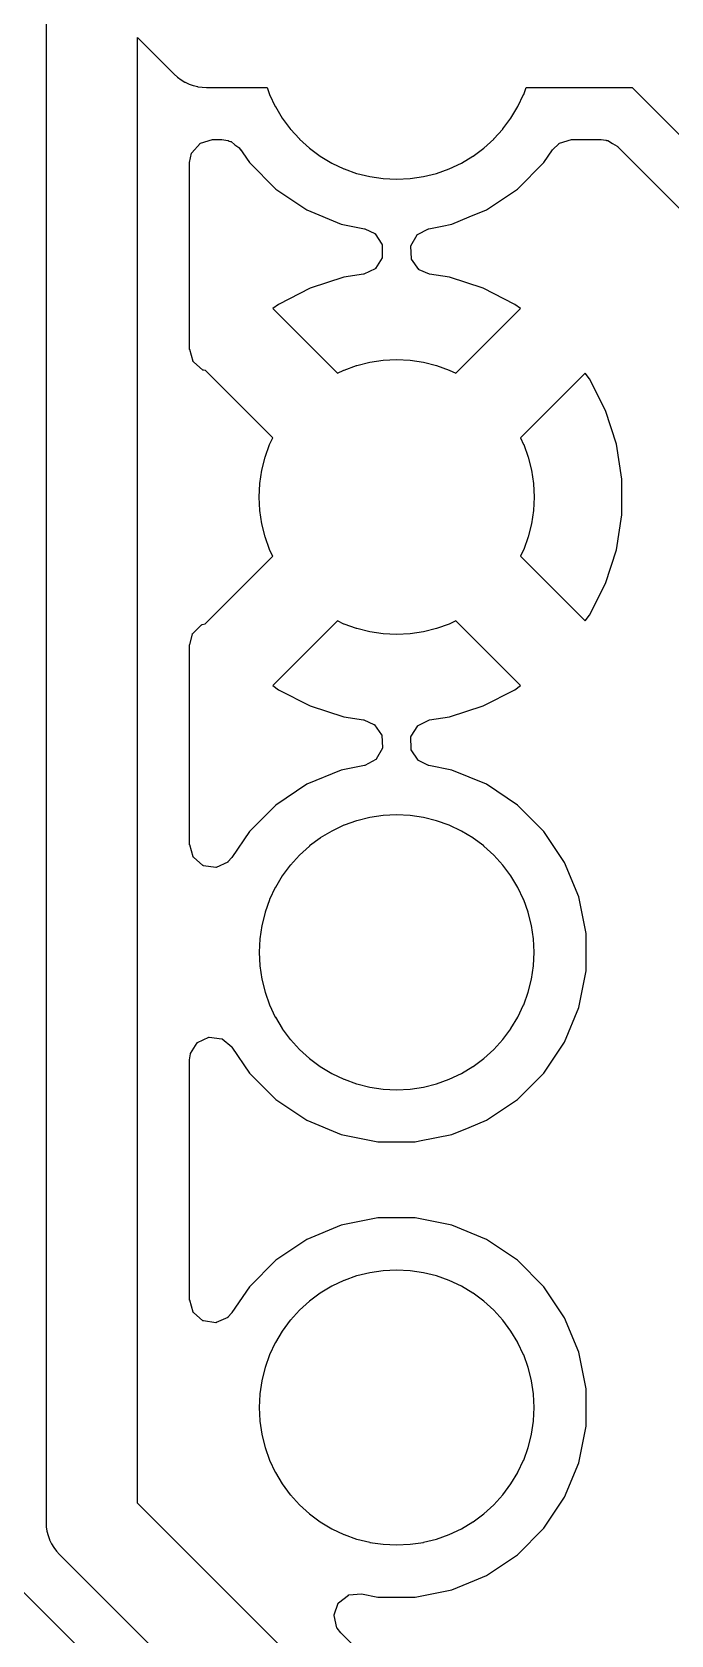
# Model space of a CAD drawing. Header units: metres. Extents: x 92.3 to 181.5, y -134.8 to -50.6.
# Drawn here: x 122.92 to 126.48, y -87.53 to -78.59 of the extents above; entities that cross this region are included whole.
import ezdxf

# ---------------------------------------------------------------- set-up
doc = ezdxf.new("R2010")
doc.units = ezdxf.units.M

msp = doc.modelspace()

# ---------------------------------------------------------------- linework, layer by layer
for points in [[(122.7045, -72.2214), (122.7045, -86.9718), (122.7217, -87.0361), (122.7417, -87.1106), (122.8135, -87.2349), (125.3405, -89.7619)], [(122.9949, -72.2932), (122.9949, -86.9), (122.9949, -86.9001), (122.9949, -86.9002), (122.9961, -86.9248), (122.9961, -86.9249), (122.9961, -86.925), (122.9961, -86.9251), (122.9961, -86.9253), (122.9997, -86.9495), (122.9998, -86.9497), (122.9998, -86.9498), (122.9998, -86.9499), (122.9998, -86.95), (123.0058, -86.9738), (123.0058, -86.9738)], [(126.2983, -89.5875), (123.5051, -86.7943), (123.5051, -78.6159), (123.7096, -78.8204), (123.7097, -78.8205), (123.7098, -78.8206), (123.728, -78.8371), (123.7281, -78.8371), (123.7282, -78.8372), (123.7282, -78.8373), (123.7283, -78.8374), (123.7481, -78.852), (123.7482, -78.8521), (123.7483, -78.8521), (123.7484, -78.8522), (123.7485, -78.8523), (123.7695, -78.8649), (123.7696, -78.8649), (123.7697, -78.865), (123.7698, -78.8651), (123.77, -78.8651), (123.7921, -78.8756), (123.7923, -78.8757), (123.7924, -78.8757), (123.7925, -78.8758), (123.7926, -78.8758), (123.8157, -78.8841), (123.8158, -78.8841), (123.8159, -78.8841), (123.8161, -78.8842), (123.8162, -78.8842), (123.84, -78.8902), (123.8401, -78.8902), (123.8402, -78.8902), (123.8403, -78.8902), (123.8405, -78.8903), (123.8647, -78.8939), (123.8649, -78.8939), (123.865, -78.8939), (123.8651, -78.8939), (123.8652, -78.8939), (123.8898, -78.8951), (123.8899, -78.8951), (123.89, -78.8951), (124.2276, -78.8951), (124.2413, -78.9333), (124.2413, -78.9334), (124.2414, -78.9335), (124.2414, -78.9336), (124.2415, -78.9337), (124.2735, -79.0013), (124.2735, -79.0015), (124.2736, -79.0016), (124.2736, -79.0017), (124.2737, -79.0018), (124.3121, -79.0659), (124.3122, -79.066), (124.3123, -79.0661), (124.3123, -79.0662), (124.3124, -79.0663), (124.357, -79.1264), (124.357, -79.1265), (124.3571, -79.1266), (124.3572, -79.1267), (124.3573, -79.1268), (124.4075, -79.1822), (124.4076, -79.1823), (124.4076, -79.1824), (124.4077, -79.1824), (124.4078, -79.1825), (124.4632, -79.2327), (124.4633, -79.2328), (124.4634, -79.2329), (124.4635, -79.233), (124.4636, -79.233), (124.5237, -79.2776), (124.5238, -79.2777), (124.5239, -79.2777), (124.524, -79.2778), (124.5241, -79.2779), (124.5882, -79.3163), (124.5883, -79.3164), (124.5884, -79.3164), (124.5885, -79.3165), (124.5887, -79.3165), (124.6563, -79.3485), (124.6564, -79.3486), (124.6565, -79.3486), (124.6566, -79.3487), (124.6567, -79.3487), (124.7271, -79.3739), (124.7271, -79.3739), (124.7271, -79.3739), (124.7272, -79.3739), (124.7274, -79.374), (124.7275, -79.374), (124.7276, -79.374), (124.8001, -79.3922), (124.8002, -79.3922), (124.8004, -79.3923), (124.8005, -79.3923), (124.8006, -79.3923), (124.8746, -79.4033), (124.8747, -79.4033), (124.8748, -79.4033), (124.8749, -79.4033), (124.8751, -79.4033), (124.9498, -79.407), (124.9499, -79.407), (124.95, -79.407), (124.9501, -79.407), (124.9502, -79.407), (125.0249, -79.4033), (125.0251, -79.4033), (125.0252, -79.4033), (125.0253, -79.4033), (125.0254, -79.4033), (125.0994, -79.3923), (125.0995, -79.3923), (125.0996, -79.3923), (125.0998, -79.3922), (125.0999, -79.3922), (125.1724, -79.374), (125.1725, -79.374), (125.1726, -79.374), (125.1728, -79.3739), (125.1729, -79.3739), (125.2433, -79.3487), (125.2434, -79.3487), (125.2435, -79.3486), (125.2436, -79.3486), (125.2437, -79.3485), (125.3113, -79.3165), (125.3115, -79.3165), (125.3116, -79.3164), (125.3117, -79.3164), (125.3118, -79.3163), (125.3759, -79.2779), (125.376, -79.2778), (125.3761, -79.2777), (125.3762, -79.2777), (125.3763, -79.2776), (125.4364, -79.233), (125.4365, -79.233), (125.4366, -79.2329), (125.4367, -79.2328), (125.4368, -79.2327), (125.4922, -79.1825), (125.4923, -79.1824), (125.4924, -79.1824), (125.4924, -79.1823), (125.4925, -79.1822), (125.5427, -79.1268), (125.5428, -79.1267), (125.5429, -79.1266), (125.543, -79.1265), (125.543, -79.1264), (125.5876, -79.0663), (125.5877, -79.0662), (125.5877, -79.0661), (125.5878, -79.066), (125.5879, -79.0659), (125.6263, -79.0018), (125.6264, -79.0017), (125.6264, -79.0016), (125.6265, -79.0015), (125.6265, -79.0013), (125.6585, -78.9337), (125.6586, -78.9336), (125.6586, -78.9335), (125.6587, -78.9334), (125.6587, -78.9333), (125.6724, -78.8951), (126.2643, -78.8951), (129.4949, -82.1257)], [(126.3825, -89.261), (124.6386, -87.5172), (124.6385, -87.5171), (124.6384, -87.517), (124.6384, -87.5169), (124.6383, -87.5168), (124.6382, -87.5167), (124.6181, -87.4903), (124.618, -87.4902), (124.618, -87.4901), (124.6179, -87.49), (124.6178, -87.4899), (124.6178, -87.4898), (124.6177, -87.4897), (124.6176, -87.4896), (124.6176, -87.4895), (124.6175, -87.4894), (124.6175, -87.4893), (124.6174, -87.4892), (124.6174, -87.4891), (124.6174, -87.4889), (124.6173, -87.4888), (124.6173, -87.4887), (124.6172, -87.4886), (124.6172, -87.4885), (124.6012, -87.4205), (124.6011, -87.4203), (124.6011, -87.4202), (124.6011, -87.4201), (124.6011, -87.42), (124.601, -87.4199), (124.601, -87.4197), (124.601, -87.4196), (124.601, -87.4195), (124.601, -87.4194), (124.601, -87.4192), (124.601, -87.4191), (124.601, -87.419), (124.601, -87.4189), (124.6011, -87.4187), (124.6011, -87.4186), (124.6011, -87.4185), (124.6011, -87.4184), (124.6011, -87.4182), (124.6012, -87.4181), (124.6012, -87.418), (124.6012, -87.4179), (124.6013, -87.4178), (124.6013, -87.4177), (124.6245, -87.3518), (124.6246, -87.3516), (124.6246, -87.3515), (124.6247, -87.3514), (124.6247, -87.3513), (124.6248, -87.3512), (124.6248, -87.3511), (124.6249, -87.351), (124.625, -87.3509), (124.625, -87.3508), (124.6251, -87.3507), (124.6252, -87.3506), (124.6252, -87.3505), (124.6253, -87.3504), (124.6254, -87.3503), (124.6255, -87.3502), (124.6256, -87.3501), (124.6256, -87.35), (124.6257, -87.3499), (124.6258, -87.3498), (124.6259, -87.3497), (124.626, -87.3496), (124.6261, -87.3496), (124.6262, -87.3495), (124.6814, -87.3066), (124.6815, -87.3065), (124.6816, -87.3065), (124.6817, -87.3064), (124.6818, -87.3063), (124.6819, -87.3063), (124.682, -87.3062), (124.6821, -87.3061), (124.6822, -87.3061), (124.6823, -87.306), (124.6824, -87.306), (124.6826, -87.3059), (124.6827, -87.3059), (124.6828, -87.3058), (124.6829, -87.3058), (124.683, -87.3058), (124.6831, -87.3057), (124.6833, -87.3057), (124.6834, -87.3057), (124.6835, -87.3057), (124.6836, -87.3056), (124.6837, -87.3056), (124.6839, -87.3056), (124.684, -87.3056), (124.7536, -87.2994), (124.7537, -87.2993), (124.7538, -87.2993), (124.7539, -87.2993), (124.7541, -87.2993), (124.7542, -87.2993), (124.7543, -87.2993), (124.7544, -87.2994), (124.7545, -87.2994), (124.7547, -87.2994), (124.7548, -87.2994), (124.7549, -87.2994), (124.755, -87.2994), (124.8458, -87.3175), (125.0542, -87.3175), (125.2585, -87.2769), (125.3851, -87.2244), (125.4509, -87.1971), (125.6241, -87.0814), (125.7714, -86.9341), (125.8871, -86.7609), (125.9669, -86.5685), (126.0075, -86.3642), (126.0075, -86.1558), (125.9669, -85.9515), (125.8871, -85.7591), (125.7714, -85.5859), (125.6241, -85.4386), (125.4509, -85.3229), (125.2585, -85.2431), (125.0542, -85.2025), (124.8458, -85.2025), (124.6415, -85.2431), (124.4491, -85.3229), (124.2759, -85.4386), (124.1286, -85.5859), (124.0318, -85.7308), (124.0317, -85.7309), (124.0316, -85.731), (124.0315, -85.7311), (124.0314, -85.7312), (124.0314, -85.7313), (124.0095, -85.7561), (124.0094, -85.7562), (124.0093, -85.7563), (124.0092, -85.7564), (124.0091, -85.7565), (124.009, -85.7566), (124.0089, -85.7567), (124.0088, -85.7567), (124.0087, -85.7568), (124.0086, -85.7569), (124.0085, -85.757), (124.0084, -85.757), (124.0083, -85.7571), (124.0082, -85.7572), (124.0081, -85.7572), (124.008, -85.7573), (124.0079, -85.7573), (124.0078, -85.7574), (123.9442, -85.7864), (123.9441, -85.7865), (123.944, -85.7865), (123.9439, -85.7866), (123.9438, -85.7866), (123.9436, -85.7866), (123.9435, -85.7867), (123.9434, -85.7867), (123.9433, -85.7867), (123.9432, -85.7868), (123.943, -85.7868), (123.9429, -85.7868), (123.9428, -85.7868), (123.9427, -85.7868), (123.9426, -85.7868), (123.9424, -85.7869), (123.9423, -85.7869), (123.9422, -85.7869), (123.9421, -85.7869), (123.9419, -85.7869), (123.9418, -85.7869), (123.9417, -85.7868), (123.9416, -85.7868), (123.9414, -85.7868), (123.8723, -85.7769), (123.8722, -85.7768), (123.872, -85.7768), (123.8719, -85.7768), (123.8718, -85.7768), (123.8717, -85.7767), (123.8716, -85.7767), (123.8714, -85.7767), (123.8713, -85.7766), (123.8712, -85.7766), (123.8711, -85.7765), (123.871, -85.7765), (123.8709, -85.7764), (123.8707, -85.7764), (123.8706, -85.7763), (123.8705, -85.7763), (123.8704, -85.7762), (123.8703, -85.7761), (123.8702, -85.7761), (123.8701, -85.776), (123.87, -85.7759), (123.8699, -85.7759), (123.8698, -85.7758), (123.8697, -85.7757), (123.8169, -85.7299), (123.8168, -85.7299), (123.8167, -85.7298), (123.8166, -85.7297), (123.8166, -85.7296), (123.8165, -85.7295), (123.8164, -85.7294), (123.8163, -85.7293), (123.8162, -85.7292), (123.8162, -85.7291), (123.8161, -85.729), (123.816, -85.7289), (123.8159, -85.7288), (123.8159, -85.7287), (123.8158, -85.7286), (123.8158, -85.7285), (123.8157, -85.7284), (123.8156, -85.7283), (123.8156, -85.7282), (123.8156, -85.728), (123.8155, -85.7279), (123.8155, -85.7278), (123.8154, -85.7277), (123.8154, -85.7276), (123.7957, -85.6605), (123.7957, -85.6604), (123.7956, -85.6603), (123.7956, -85.6602), (123.7956, -85.6601), (123.7956, -85.66), (123.7956, -85.6598), (123.7955, -85.6597), (123.7955, -85.6596), (123.7955, -85.6595), (123.7955, -85.6594), (123.7955, -85.6592), (123.7955, -85.6591), (123.7955, -84.3209), (123.7955, -84.3207), (123.7955, -84.3206), (123.7955, -84.3205), (123.7955, -84.3203), (123.7955, -84.3202), (123.8, -84.2874), (123.8, -84.2873), (123.8, -84.2872), (123.8, -84.287), (123.8001, -84.2869), (123.8001, -84.2868), (123.8001, -84.2867), (123.8002, -84.2866), (123.8002, -84.2864), (123.8002, -84.2863), (123.8003, -84.2862), (123.8003, -84.2861), (123.8004, -84.286), (123.8004, -84.2859), (123.8005, -84.2858), (123.8005, -84.2857), (123.8006, -84.2855), (123.8007, -84.2854), (123.8374, -84.226), (123.8375, -84.2259), (123.8375, -84.2258), (123.8376, -84.2257), (123.8377, -84.2256), (123.8377, -84.2255), (123.8378, -84.2254), (123.8379, -84.2253), (123.838, -84.2252), (123.8381, -84.2251), (123.8382, -84.225), (123.8383, -84.2249), (123.8383, -84.2249), (123.8384, -84.2248), (123.8385, -84.2247), (123.8386, -84.2246), (123.8387, -84.2246), (123.8388, -84.2245), (123.8389, -84.2244), (123.839, -84.2243), (123.8392, -84.2243), (123.8393, -84.2242), (123.8394, -84.2242), (123.8395, -84.2241), (123.9025, -84.194), (123.9026, -84.1939), (123.9027, -84.1939), (123.9028, -84.1938), (123.903, -84.1938), (123.9031, -84.1937), (123.9032, -84.1937), (123.9033, -84.1937), (123.9034, -84.1936), (123.9036, -84.1936), (123.9037, -84.1936), (123.9038, -84.1935), (123.9039, -84.1935), (123.9041, -84.1935), (123.9042, -84.1935), (123.9043, -84.1935), (123.9044, -84.1935), (123.9045, -84.1935), (123.9047, -84.1935), (123.9048, -84.1935), (123.9049, -84.1935), (123.905, -84.1935), (123.9052, -84.1935), (123.9053, -84.1935), (123.9746, -84.2022), (123.9747, -84.2022), (123.9749, -84.2023), (123.975, -84.2023), (123.9751, -84.2023), (123.9752, -84.2023), (123.9753, -84.2024), (123.9755, -84.2024), (123.9756, -84.2024), (123.9757, -84.2025), (123.9758, -84.2025), (123.9759, -84.2026), (123.976, -84.2026), (123.9762, -84.2027), (123.9763, -84.2027), (123.9764, -84.2028), (123.9765, -84.2028), (123.9766, -84.2029), (123.9767, -84.203), (123.9768, -84.203), (123.9769, -84.2031), (123.977, -84.2032), (123.9771, -84.2033), (123.9772, -84.2033), (124.0308, -84.2481), (124.0309, -84.2482), (124.031, -84.2483), (124.0311, -84.2484), (124.0312, -84.2485), (124.0312, -84.2486), (124.0313, -84.2486), (124.0314, -84.2487), (124.0315, -84.2488), (124.0316, -84.2489), (124.0316, -84.249), (124.0317, -84.2491), (124.0318, -84.2492), (124.1286, -84.3941), (124.2759, -84.5414), (124.4491, -84.6571), (124.6415, -84.7369), (124.8458, -84.7775), (125.0542, -84.7775), (125.0778, -84.7728), (125.2585, -84.7369), (125.3547, -84.697), (125.4509, -84.6571), (125.6241, -84.5414), (125.7714, -84.3941), (125.8871, -84.2209), (125.9669, -84.0285), (126.0075, -83.8242), (126.0075, -83.6158), (125.9669, -83.4115), (125.8871, -83.2191), (125.7714, -83.0459), (125.6241, -82.8986), (125.4509, -82.7829), (125.2585, -82.7031), (125.1292, -82.6774), (125.1291, -82.6774), (125.129, -82.6774), (125.1288, -82.6773), (125.1287, -82.6773), (125.1286, -82.6773), (125.1285, -82.6772), (125.1284, -82.6772), (125.1282, -82.6771), (125.1281, -82.6771), (125.128, -82.677), (125.0723, -82.6503), (125.0722, -82.6502), (125.0721, -82.6502), (125.072, -82.6501), (125.0719, -82.65), (125.0718, -82.65), (125.0717, -82.6499), (125.0716, -82.6498), (125.0715, -82.6498), (125.0714, -82.6497), (125.0713, -82.6496), (125.0712, -82.6495), (125.0711, -82.6495), (125.0711, -82.6494), (125.071, -82.6493), (125.0709, -82.6492), (125.0708, -82.6491), (125.0707, -82.649), (125.0706, -82.6489), (125.0706, -82.6488), (125.0705, -82.6487), (125.0704, -82.6486), (125.0703, -82.6485), (125.0317, -82.5903), (125.0317, -82.5902), (125.0316, -82.5901), (125.0315, -82.59), (125.0315, -82.5899), (125.0314, -82.5898), (125.0314, -82.5896), (125.0313, -82.5895), (125.0313, -82.5894), (125.0312, -82.5893), (125.0312, -82.5892), (125.0311, -82.5891), (125.0311, -82.589), (125.0311, -82.5888), (125.031, -82.5887), (125.031, -82.5886), (125.031, -82.5885), (125.031, -82.5883), (125.031, -82.5882), (125.0309, -82.5881), (125.0309, -82.588), (125.0309, -82.5879), (125.0309, -82.5877), (125.0309, -82.5876), (125.0299, -82.5177), (125.0299, -82.5176), (125.0299, -82.5175), (125.0299, -82.5174), (125.0299, -82.5172), (125.0299, -82.5171), (125.03, -82.517), (125.03, -82.5169), (125.03, -82.5168), (125.03, -82.5166), (125.03, -82.5165), (125.0301, -82.5164), (125.0301, -82.5163), (125.0301, -82.5162), (125.0302, -82.516), (125.0302, -82.5159), (125.0303, -82.5158), (125.0303, -82.5157), (125.0304, -82.5156), (125.0304, -82.5155), (125.0305, -82.5154), (125.0305, -82.5152), (125.0306, -82.5151), (125.0307, -82.515), (125.0676, -82.4557), (125.0677, -82.4556), (125.0677, -82.4555), (125.0678, -82.4554), (125.0679, -82.4553), (125.068, -82.4552), (125.068, -82.4551), (125.0681, -82.455), (125.0682, -82.4549), (125.0683, -82.4548), (125.0684, -82.4548), (125.0685, -82.4547), (125.0686, -82.4546), (125.0687, -82.4545), (125.0688, -82.4544), (125.0688, -82.4544), (125.0689, -82.4543), (125.0691, -82.4542), (125.0692, -82.4541), (125.0693, -82.4541), (125.0694, -82.454), (125.0695, -82.454), (125.0696, -82.4539), (125.0697, -82.4538), (125.1328, -82.4239), (125.1329, -82.4239), (125.1331, -82.4238), (125.1332, -82.4238), (125.1333, -82.4237), (125.1334, -82.4237), (125.1335, -82.4237), (125.1336, -82.4236), (125.1337, -82.4236), (125.1338, -82.4236), (125.134, -82.4235), (125.1341, -82.4235), (125.1342, -82.4235), (125.2444, -82.406), (125.4325, -82.3449), (125.6088, -82.2551), (125.641, -82.2317), (125.2805, -81.8711), (125.2437, -81.8885), (125.2436, -81.8886), (125.2435, -81.8886), (125.2434, -81.8887), (125.2433, -81.8887), (125.1729, -81.9139), (125.1728, -81.9139), (125.1726, -81.914), (125.1725, -81.914), (125.1724, -81.914), (125.0999, -81.9322), (125.0998, -81.9322), (125.0996, -81.9323), (125.0995, -81.9323), (125.0994, -81.9323), (125.0254, -81.9433), (125.0253, -81.9433), (125.0252, -81.9433), (125.0251, -81.9433), (125.0249, -81.9433), (124.9502, -81.947), (124.9501, -81.947), (124.95, -81.947), (124.9499, -81.947), (124.9498, -81.947), (124.8751, -81.9433), (124.8749, -81.9433), (124.8748, -81.9433), (124.8747, -81.9433), (124.8746, -81.9433), (124.8006, -81.9323), (124.8005, -81.9323), (124.8004, -81.9323), (124.8002, -81.9322), (124.8001, -81.9322), (124.7276, -81.914), (124.7275, -81.914), (124.7274, -81.914), (124.7272, -81.9139), (124.7271, -81.9139), (124.6567, -81.8887), (124.6566, -81.8887), (124.6565, -81.8886), (124.6564, -81.8886), (124.6563, -81.8885), (124.6195, -81.8711), (124.259, -82.2317), (124.2912, -82.2551), (124.4675, -82.3449), (124.6556, -82.406), (124.7658, -82.4235), (124.7659, -82.4235), (124.7661, -82.4235), (124.7662, -82.4236), (124.7663, -82.4236), (124.7664, -82.4236), (124.7665, -82.4237), (124.7667, -82.4237), (124.7668, -82.4237), (124.7669, -82.4238), (124.767, -82.4238), (124.8237, -82.4484), (124.8238, -82.4484), (124.8239, -82.4485), (124.824, -82.4486), (124.8241, -82.4486), (124.8242, -82.4487), (124.8243, -82.4487), (124.8244, -82.4488), (124.8245, -82.4489), (124.8246, -82.4489), (124.8247, -82.449), (124.8248, -82.4491), (124.8249, -82.4492), (124.825, -82.4492), (124.8251, -82.4493), (124.8252, -82.4494), (124.8253, -82.4495), (124.8254, -82.4496), (124.8254, -82.4497), (124.8255, -82.4498), (124.8256, -82.4499), (124.8257, -82.45), (124.8258, -82.4501), (124.8666, -82.5067), (124.8667, -82.5068), (124.8668, -82.5069), (124.8668, -82.507), (124.8669, -82.5071), (124.867, -82.5073), (124.867, -82.5074), (124.8671, -82.5075), (124.8671, -82.5076), (124.8672, -82.5077), (124.8672, -82.5078), (124.8673, -82.5079), (124.8673, -82.508), (124.8673, -82.5082), (124.8674, -82.5083), (124.8674, -82.5084), (124.8674, -82.5085), (124.8675, -82.5086), (124.8675, -82.5088), (124.8675, -82.5089), (124.8675, -82.509), (124.8675, -82.5091), (124.8676, -82.5093), (124.8676, -82.5094), (124.8713, -82.5792), (124.8713, -82.5793), (124.8713, -82.5794), (124.8713, -82.5795), (124.8713, -82.5797), (124.8713, -82.5798), (124.8713, -82.5799), (124.8713, -82.58), (124.8713, -82.5801), (124.8712, -82.5803), (124.8712, -82.5804), (124.8712, -82.5805), (124.8712, -82.5806), (124.8711, -82.5808), (124.8711, -82.5809), (124.8711, -82.581), (124.871, -82.5811), (124.871, -82.5812), (124.8709, -82.5813), (124.8709, -82.5815), (124.8708, -82.5816), (124.8708, -82.5817), (124.8707, -82.5818), (124.8707, -82.5819), (124.8361, -82.6426), (124.836, -82.6427), (124.8359, -82.6428), (124.8359, -82.6429), (124.8358, -82.643), (124.8357, -82.6431), (124.8357, -82.6432), (124.8356, -82.6433), (124.8355, -82.6434), (124.8354, -82.6435), (124.8353, -82.6436), (124.8352, -82.6437), (124.8352, -82.6438), (124.8351, -82.6439), (124.835, -82.6439), (124.8349, -82.644), (124.8348, -82.6441), (124.8347, -82.6442), (124.8346, -82.6442), (124.8345, -82.6443), (124.8344, -82.6444), (124.8343, -82.6444), (124.8342, -82.6445), (124.834, -82.6446), (124.7721, -82.677), (124.772, -82.677), (124.7719, -82.6771), (124.7718, -82.6771), (124.7717, -82.6772), (124.7716, -82.6772), (124.7715, -82.6772), (124.7714, -82.6773), (124.7713, -82.6773), (124.7711, -82.6773), (124.771, -82.6774), (124.7709, -82.6774), (124.7708, -82.6774), (124.7708, -82.6774), (124.6415, -82.7031), (124.4491, -82.7829), (124.2759, -82.8986), (124.1286, -83.0459), (124.0318, -83.1908), (124.0317, -83.1909), (124.0316, -83.191), (124.0315, -83.1911), (124.0314, -83.1912), (124.0314, -83.1913), (124.0095, -83.2161), (124.0094, -83.2162), (124.0093, -83.2163), (124.0092, -83.2164), (124.0091, -83.2165), (124.009, -83.2166), (124.0089, -83.2167), (124.0088, -83.2167), (124.0087, -83.2168), (124.0086, -83.2169), (124.0085, -83.217), (124.0084, -83.217), (124.0083, -83.2171), (124.0082, -83.2172), (124.0081, -83.2172), (124.008, -83.2173), (124.0079, -83.2173), (124.0078, -83.2174), (123.9442, -83.2464), (123.9441, -83.2465), (123.944, -83.2465), (123.9439, -83.2466), (123.9438, -83.2466), (123.9436, -83.2466), (123.9435, -83.2467), (123.9434, -83.2467), (123.9433, -83.2467), (123.9432, -83.2468), (123.943, -83.2468), (123.9429, -83.2468), (123.9428, -83.2468), (123.9427, -83.2468), (123.9426, -83.2468), (123.9424, -83.2469), (123.9423, -83.2469), (123.9422, -83.2469), (123.9421, -83.2469), (123.9419, -83.2469), (123.9418, -83.2469), (123.9417, -83.2468), (123.9416, -83.2468), (123.9414, -83.2468), (123.8723, -83.2369), (123.8722, -83.2368), (123.872, -83.2368), (123.8719, -83.2368), (123.8718, -83.2368), (123.8717, -83.2367), (123.8716, -83.2367), (123.8714, -83.2367), (123.8713, -83.2366), (123.8712, -83.2366), (123.8711, -83.2365), (123.871, -83.2365), (123.8709, -83.2364), (123.8707, -83.2364), (123.8706, -83.2363), (123.8705, -83.2363), (123.8704, -83.2362), (123.8703, -83.2361), (123.8702, -83.2361), (123.8701, -83.236), (123.87, -83.2359), (123.8699, -83.2359), (123.8698, -83.2358), (123.8697, -83.2357), (123.8169, -83.1899), (123.8168, -83.1899), (123.8167, -83.1898), (123.8166, -83.1897), (123.8166, -83.1896), (123.8165, -83.1895), (123.8164, -83.1894), (123.8163, -83.1893), (123.8162, -83.1892), (123.8162, -83.1891), (123.8161, -83.189), (123.816, -83.1889), (123.8159, -83.1888), (123.8159, -83.1887), (123.8158, -83.1886), (123.8158, -83.1885), (123.8157, -83.1884), (123.8156, -83.1883), (123.8156, -83.1882), (123.8156, -83.188), (123.8155, -83.1879), (123.8155, -83.1878), (123.8154, -83.1877), (123.8154, -83.1876), (123.7957, -83.1205), (123.7957, -83.1204), (123.7956, -83.1203), (123.7956, -83.1202), (123.7956, -83.1201), (123.7956, -83.12), (123.7956, -83.1198), (123.7955, -83.1197), (123.7955, -83.1196), (123.7955, -83.1195), (123.7955, -83.1194), (123.7955, -83.1192), (123.7955, -83.1191), (123.7955, -82.0052), (123.7955, -82.0051), (123.7955, -82.005), (123.7955, -82.0048), (123.7955, -82.0047), (123.7955, -82.0046), (123.7956, -82.0044), (123.7956, -82.0043), (123.7956, -82.0042), (123.7956, -82.0041), (123.7957, -82.004), (123.8113, -81.9437), (123.8113, -81.9436), (123.8113, -81.9435), (123.8114, -81.9434), (123.8114, -81.9433), (123.8114, -81.9432), (123.8115, -81.9431), (123.8115, -81.9429), (123.8116, -81.9428), (123.8116, -81.9427), (123.8117, -81.9426), (123.8118, -81.9425), (123.8118, -81.9424), (123.8119, -81.9423), (123.812, -81.9422), (123.812, -81.9421), (123.8121, -81.942), (123.8122, -81.9419), (123.8123, -81.9418), (123.8123, -81.9417), (123.8124, -81.9416), (123.8125, -81.9415), (123.8126, -81.9414), (123.8623, -81.8924), (123.8624, -81.8923), (123.8625, -81.8922), (123.8626, -81.8921), (123.8627, -81.8921), (123.8628, -81.892), (123.8629, -81.8919), (123.863, -81.8918), (123.8631, -81.8918), (123.8632, -81.8917), (123.8633, -81.8916), (123.8634, -81.8916), (123.8635, -81.8915), (123.8637, -81.8915), (123.8638, -81.8914), (123.8639, -81.8914), (123.864, -81.8913), (123.8641, -81.8913), (123.8642, -81.8912), (123.8643, -81.8912), (123.8645, -81.8911), (123.8646, -81.8911), (123.8647, -81.8911), (123.8648, -81.8911), (123.8819, -81.8875), (124.2589, -81.5105), (124.2415, -81.4737), (124.2414, -81.4736), (124.2414, -81.4735), (124.2413, -81.4734), (124.2413, -81.4733), (124.2161, -81.4029), (124.2161, -81.4028), (124.216, -81.4026), (124.216, -81.4025), (124.216, -81.4024), (124.1978, -81.3299), (124.1978, -81.3298), (124.1977, -81.3296), (124.1977, -81.3295), (124.1977, -81.3294), (124.1867, -81.2554), (124.1867, -81.2553), (124.1867, -81.2552), (124.1867, -81.2551), (124.1867, -81.2549), (124.183, -81.1802), (124.183, -81.1801), (124.183, -81.18), (124.183, -81.1799), (124.183, -81.1798), (124.1867, -81.1051), (124.1867, -81.1049), (124.1867, -81.1048), (124.1867, -81.1047), (124.1867, -81.1046), (124.1977, -81.0306), (124.1977, -81.0305), (124.1977, -81.0304), (124.1978, -81.0302), (124.1978, -81.0301), (124.216, -80.9576), (124.216, -80.9575), (124.216, -80.9574), (124.2161, -80.9572), (124.2161, -80.9571), (124.2413, -80.8867), (124.2413, -80.8866), (124.2414, -80.8865), (124.2414, -80.8864), (124.2415, -80.8863), (124.2589, -80.8495), (123.884, -80.4746), (123.8721, -80.4725), (123.872, -80.4725), (123.8719, -80.4725), (123.8718, -80.4724), (123.8716, -80.4724), (123.8715, -80.4724), (123.8714, -80.4723), (123.8713, -80.4723), (123.8712, -80.4722), (123.8711, -80.4722), (123.871, -80.4722), (123.8708, -80.4721), (123.8707, -80.472), (123.8706, -80.472), (123.8705, -80.4719), (123.8704, -80.4719), (123.8703, -80.4718), (123.8702, -80.4717), (123.8701, -80.4717), (123.87, -80.4716), (123.8699, -80.4715), (123.8698, -80.4714), (123.8697, -80.4714), (123.8169, -80.4256), (123.8168, -80.4255), (123.8167, -80.4254), (123.8166, -80.4254), (123.8166, -80.4253), (123.8165, -80.4252), (123.8164, -80.4251), (123.8163, -80.425), (123.8162, -80.4249), (123.8162, -80.4248), (123.8161, -80.4247), (123.816, -80.4246), (123.8159, -80.4245), (123.8159, -80.4244), (123.8158, -80.4243), (123.8158, -80.4242), (123.8157, -80.424), (123.8156, -80.4239), (123.8156, -80.4238), (123.8156, -80.4237), (123.8155, -80.4236), (123.8155, -80.4235), (123.8154, -80.4234), (123.8154, -80.4232), (123.7957, -80.3562), (123.7957, -80.3561), (123.7956, -80.356), (123.7956, -80.3559), (123.7956, -80.3557), (123.7956, -80.3556), (123.7956, -80.3555), (123.7955, -80.3554), (123.7955, -80.3553), (123.7955, -80.3551), (123.7955, -80.355), (123.7955, -80.3549), (123.7955, -80.3548), (123.7955, -79.3145), (123.7955, -79.3144), (123.7955, -79.3143), (123.7955, -79.3141), (123.7955, -79.314), (123.7955, -79.3139), (123.7956, -79.3138), (123.7956, -79.3137), (123.7956, -79.3136), (123.7956, -79.3134), (123.8068, -79.2619), (123.8068, -79.2618), (123.8069, -79.2617), (123.8069, -79.2616), (123.807, -79.2614), (123.807, -79.2613), (123.807, -79.2612), (123.8071, -79.2611), (123.8071, -79.261), (123.8072, -79.2609), (123.8072, -79.2608), (123.8073, -79.2606), (123.8074, -79.2605), (123.8074, -79.2604), (123.8075, -79.2603), (123.8075, -79.2602), (123.8076, -79.2601), (123.8077, -79.26), (123.8078, -79.2599), (123.8078, -79.2598), (123.8079, -79.2597), (123.8537, -79.2069), (123.8538, -79.2068), (123.8538, -79.2067), (123.8539, -79.2066), (123.854, -79.2066), (123.8541, -79.2065), (123.8542, -79.2064), (123.8543, -79.2063), (123.8544, -79.2062), (123.8545, -79.2062), (123.8546, -79.2061), (123.8547, -79.206), (123.8548, -79.2059), (123.8549, -79.2059), (123.855, -79.2058), (123.8551, -79.2058), (123.8552, -79.2057), (123.8554, -79.2056), (123.8555, -79.2056), (123.8556, -79.2056), (123.8557, -79.2055), (123.8558, -79.2055), (123.8559, -79.2054), (123.8561, -79.2054), (123.9231, -79.1857), (123.9232, -79.1857), (123.9233, -79.1856), (123.9234, -79.1856), (123.9236, -79.1856), (123.9237, -79.1856), (123.9238, -79.1856), (123.9239, -79.1855), (123.924, -79.1855), (123.9241, -79.1855), (123.9243, -79.1855), (123.9244, -79.1855), (123.9245, -79.1855), (123.9737, -79.1855), (123.9738, -79.1855), (123.9739, -79.1855), (123.9741, -79.1855), (123.9742, -79.1855), (123.9743, -79.1855), (123.9744, -79.1856), (124.0093, -79.1906), (124.0095, -79.1906), (124.0096, -79.1906), (124.0097, -79.1906), (124.0098, -79.1907), (124.01, -79.1907), (124.0101, -79.1907), (124.0102, -79.1908), (124.0103, -79.1908), (124.0104, -79.1909), (124.0106, -79.1909), (124.0107, -79.191), (124.0108, -79.191), (124.0109, -79.1911), (124.011, -79.1911), (124.0111, -79.1912), (124.0112, -79.1913), (124.0113, -79.1913), (124.0157, -79.1941), (124.0242, -79.1959), (124.0243, -79.1959), (124.0244, -79.196), (124.0246, -79.196), (124.0247, -79.196), (124.0248, -79.1961), (124.0249, -79.1961), (124.025, -79.1962), (124.0251, -79.1962), (124.0253, -79.1963), (124.0254, -79.1963), (124.0255, -79.1964), (124.0256, -79.1964), (124.0257, -79.1965), (124.0258, -79.1965), (124.0259, -79.1966), (124.026, -79.1967), (124.0261, -79.1967), (124.0262, -79.1968), (124.0263, -79.1969), (124.0264, -79.197), (124.0472, -79.2144), (124.0701, -79.2291), (124.0702, -79.2292), (124.0703, -79.2292), (124.0704, -79.2293), (124.0705, -79.2294), (124.0706, -79.2295), (124.0707, -79.2295), (124.0708, -79.2296), (124.0709, -79.2297), (124.071, -79.2298), (124.0711, -79.2299), (124.0711, -79.23), (124.0712, -79.2301), (124.0713, -79.2302), (124.0714, -79.2303), (124.0715, -79.2304), (124.0715, -79.2305), (124.0716, -79.2306), (124.0717, -79.2307), (124.0717, -79.2308), (124.0718, -79.2309), (124.0718, -79.231), (124.0719, -79.2311), (124.072, -79.2312), (124.0748, -79.2374), (124.08, -79.2418), (124.0801, -79.2419), (124.0802, -79.2419), (124.0803, -79.242), (124.0804, -79.2421), (124.0804, -79.2422), (124.0805, -79.2423), (124.0806, -79.2424), (124.0807, -79.2424), (124.0807, -79.2425), (124.0808, -79.2426), (124.0809, -79.2427), (124.081, -79.2428), (124.0926, -79.2602), (124.1286, -79.3141), (124.2759, -79.4614), (124.4491, -79.5771), (124.6415, -79.6569), (124.7249, -79.6734), (124.7708, -79.6826), (124.7709, -79.6826), (124.771, -79.6826), (124.7712, -79.6827), (124.7713, -79.6827), (124.7714, -79.6827), (124.7715, -79.6828), (124.7716, -79.6828), (124.7718, -79.6829), (124.7719, -79.6829), (124.772, -79.683), (124.8277, -79.7097), (124.8278, -79.7098), (124.8279, -79.7098), (124.828, -79.7099), (124.8281, -79.71), (124.8282, -79.71), (124.8283, -79.7101), (124.8284, -79.7102), (124.8285, -79.7102), (124.8286, -79.7103), (124.8287, -79.7104), (124.8288, -79.7105), (124.8289, -79.7105), (124.8289, -79.7106), (124.829, -79.7107), (124.8291, -79.7108), (124.8292, -79.7109), (124.8293, -79.711), (124.8294, -79.7111), (124.8294, -79.7112), (124.8295, -79.7113), (124.8296, -79.7114), (124.8297, -79.7115), (124.8683, -79.7697), (124.8683, -79.7698), (124.8684, -79.7699), (124.8685, -79.77), (124.8685, -79.7701), (124.8686, -79.7702), (124.8686, -79.7703), (124.8687, -79.7705), (124.8687, -79.7706), (124.8688, -79.7707), (124.8688, -79.7708), (124.8689, -79.7709), (124.8689, -79.771), (124.8689, -79.7712), (124.869, -79.7713), (124.869, -79.7714), (124.869, -79.7715), (124.869, -79.7717), (124.869, -79.7718), (124.8691, -79.7719), (124.8691, -79.772), (124.8691, -79.7721), (124.8691, -79.7723), (124.8691, -79.7724), (124.8701, -79.8423), (124.8701, -79.8424), (124.8701, -79.8425), (124.8701, -79.8426), (124.8701, -79.8427), (124.8701, -79.8429), (124.87, -79.843), (124.87, -79.8431), (124.87, -79.8432), (124.87, -79.8434), (124.87, -79.8435), (124.8699, -79.8436), (124.8699, -79.8437), (124.8699, -79.8438), (124.8698, -79.844), (124.8698, -79.8441), (124.8697, -79.8442), (124.8697, -79.8443), (124.8696, -79.8444), (124.8696, -79.8445), (124.8695, -79.8446), (124.8695, -79.8448), (124.8694, -79.8449), (124.8693, -79.845), (124.8324, -79.9043), (124.8323, -79.9044), (124.8323, -79.9045), (124.8322, -79.9046), (124.8321, -79.9047), (124.832, -79.9048), (124.832, -79.9049), (124.8319, -79.905), (124.8318, -79.9051), (124.8317, -79.9052), (124.8316, -79.9052), (124.8315, -79.9053), (124.8314, -79.9054), (124.8313, -79.9055), (124.8313, -79.9056), (124.8312, -79.9056), (124.8311, -79.9057), (124.831, -79.9058), (124.8308, -79.9059), (124.8307, -79.9059), (124.8306, -79.906), (124.8305, -79.906), (124.8304, -79.9061), (124.8303, -79.9062), (124.7672, -79.9361), (124.7671, -79.9361), (124.767, -79.9362), (124.7668, -79.9362), (124.7667, -79.9363), (124.7666, -79.9363), (124.7665, -79.9363), (124.7664, -79.9364), (124.7663, -79.9364), (124.7662, -79.9364), (124.766, -79.9365), (124.7659, -79.9365), (124.7658, -79.9365), (124.6556, -79.954), (124.4675, -80.0151), (124.2912, -80.1049), (124.259, -80.1283), (124.6195, -80.4889), (124.6563, -80.4715), (124.6564, -80.4714), (124.6565, -80.4714), (124.6566, -80.4713), (124.6567, -80.4713), (124.7271, -80.4461), (124.7272, -80.4461), (124.7274, -80.446), (124.7275, -80.446), (124.7276, -80.446), (124.8001, -80.4278), (124.8002, -80.4278), (124.8004, -80.4277), (124.8005, -80.4277), (124.8006, -80.4277), (124.8746, -80.4167), (124.8747, -80.4167), (124.8748, -80.4167), (124.8749, -80.4167), (124.8751, -80.4167), (124.9498, -80.413), (124.9499, -80.413), (124.95, -80.413), (124.9501, -80.413), (124.9502, -80.413), (125.0249, -80.4167), (125.0251, -80.4167), (125.0252, -80.4167), (125.0253, -80.4167), (125.0254, -80.4167), (125.0994, -80.4277), (125.0995, -80.4277), (125.0996, -80.4277), (125.0998, -80.4278), (125.0999, -80.4278), (125.1724, -80.446), (125.1725, -80.446), (125.1726, -80.446), (125.1728, -80.4461), (125.1729, -80.4461), (125.2433, -80.4713), (125.2434, -80.4713), (125.2435, -80.4714), (125.2436, -80.4714), (125.2437, -80.4715), (125.2805, -80.4889), (125.641, -80.1283), (125.6088, -80.1049), (125.4325, -80.0151), (125.2444, -79.954), (125.1342, -79.9365), (125.1341, -79.9365), (125.1339, -79.9365), (125.1338, -79.9364), (125.1337, -79.9364), (125.1336, -79.9364), (125.1335, -79.9363), (125.1333, -79.9363), (125.1332, -79.9362), (125.1331, -79.9362), (125.133, -79.9362), (125.0763, -79.9116), (125.0762, -79.9116), (125.0761, -79.9115), (125.076, -79.9114), (125.0759, -79.9114), (125.0758, -79.9113), (125.0757, -79.9113), (125.0756, -79.9112), (125.0755, -79.9111), (125.0754, -79.9111), (125.0753, -79.911), (125.0752, -79.9109), (125.0751, -79.9108), (125.075, -79.9108), (125.0749, -79.9107), (125.0748, -79.9106), (125.0747, -79.9105), (125.0746, -79.9104), (125.0746, -79.9103), (125.0745, -79.9102), (125.0744, -79.9101), (125.0743, -79.91), (125.0742, -79.9099), (125.0334, -79.8533), (125.0333, -79.8532), (125.0332, -79.8531), (125.0332, -79.853), (125.0331, -79.8529), (125.033, -79.8527), (125.033, -79.8526), (125.0329, -79.8525), (125.0329, -79.8524), (125.0328, -79.8523), (125.0328, -79.8522), (125.0327, -79.8521), (125.0327, -79.852), (125.0327, -79.8518), (125.0326, -79.8517), (125.0326, -79.8516), (125.0326, -79.8515), (125.0325, -79.8514), (125.0325, -79.8512), (125.0325, -79.8511), (125.0325, -79.851), (125.0325, -79.8509), (125.0325, -79.8507), (125.0324, -79.8506), (125.0287, -79.7808), (125.0287, -79.7807), (125.0287, -79.7806), (125.0287, -79.7805), (125.0287, -79.7803), (125.0287, -79.7802), (125.0287, -79.7801), (125.0287, -79.78), (125.0287, -79.7799), (125.0288, -79.7797), (125.0288, -79.7796), (125.0288, -79.7795), (125.0288, -79.7794), (125.0289, -79.7792), (125.0289, -79.7791), (125.0289, -79.779), (125.029, -79.7789), (125.029, -79.7788), (125.0291, -79.7787), (125.0291, -79.7785), (125.0292, -79.7784), (125.0292, -79.7783), (125.0293, -79.7782), (125.0294, -79.7781), (125.0639, -79.7174), (125.064, -79.7173), (125.0641, -79.7172), (125.0641, -79.7171), (125.0642, -79.717), (125.0643, -79.7169), (125.0643, -79.7168), (125.0644, -79.7167), (125.0645, -79.7166), (125.0646, -79.7165), (125.0647, -79.7164), (125.0648, -79.7163), (125.0648, -79.7162), (125.0649, -79.7161), (125.065, -79.7161), (125.0651, -79.716), (125.0652, -79.7159), (125.0653, -79.7158), (125.0654, -79.7158), (125.0655, -79.7157), (125.0656, -79.7156), (125.0657, -79.7156), (125.0658, -79.7155), (125.066, -79.7154), (125.1279, -79.683), (125.128, -79.683), (125.1281, -79.6829), (125.1282, -79.6829), (125.1283, -79.6828), (125.1284, -79.6828), (125.1285, -79.6828), (125.1286, -79.6827), (125.1287, -79.6827), (125.1289, -79.6827), (125.129, -79.6826), (125.1291, -79.6826), (125.1292, -79.6826), (125.1292, -79.6826), (125.2033, -79.6678), (125.2585, -79.6569), (125.3547, -79.617), (125.4509, -79.5771), (125.6241, -79.4614), (125.7714, -79.3141), (125.819, -79.2428), (125.8191, -79.2427), (125.8192, -79.2426), (125.8193, -79.2425), (125.8194, -79.2424), (125.8194, -79.2423), (125.8195, -79.2422), (125.8196, -79.2421), (125.8197, -79.242), (125.8558, -79.2066), (125.8559, -79.2065), (125.8559, -79.2065), (125.856, -79.2064), (125.8561, -79.2063), (125.8562, -79.2062), (125.8563, -79.2061), (125.8564, -79.2061), (125.8565, -79.206), (125.8566, -79.2059), (125.8567, -79.2059), (125.8568, -79.2058), (125.8569, -79.2058), (125.8571, -79.2057), (125.8572, -79.2056), (125.8573, -79.2056), (125.8574, -79.2055), (125.8575, -79.2055), (125.8576, -79.2055), (125.8577, -79.2054), (125.8579, -79.2054), (125.9249, -79.1857), (125.925, -79.1857), (125.9251, -79.1856), (125.9252, -79.1856), (125.9254, -79.1856), (125.9255, -79.1856), (125.9256, -79.1856), (125.9257, -79.1855), (125.9258, -79.1855), (125.9259, -79.1855), (125.9261, -79.1855), (125.9262, -79.1855), (125.9263, -79.1855), (126.0906, -79.1855), (126.0907, -79.1855), (126.0909, -79.1855), (126.091, -79.1855), (126.0911, -79.1855), (126.1175, -79.1884), (126.1176, -79.1884), (126.1177, -79.1884), (126.1179, -79.1884), (126.118, -79.1884), (126.1181, -79.1885), (126.1182, -79.1885), (126.1183, -79.1885), (126.1185, -79.1886), (126.1186, -79.1886), (126.1187, -79.1886), (126.1188, -79.1887), (126.1189, -79.1887), (126.119, -79.1888), (126.1191, -79.1888), (126.1193, -79.1889), (126.1194, -79.1889), (126.121, -79.1898), (126.1263, -79.1906), (126.1264, -79.1906), (126.1265, -79.1906), (126.1266, -79.1906), (126.1268, -79.1907), (126.1269, -79.1907), (126.127, -79.1907), (126.1271, -79.1908), (126.1272, -79.1908), (126.1274, -79.1909), (126.1275, -79.1909), (126.1276, -79.191), (126.1277, -79.191), (126.1278, -79.1911), (126.1279, -79.1911), (126.128, -79.1912), (126.1281, -79.1913), (126.1283, -79.1913), (126.1539, -79.2078), (126.1807, -79.2224), (126.1808, -79.2225), (126.1809, -79.2225), (126.181, -79.2226), (126.1811, -79.2227), (126.1812, -79.2227), (126.1813, -79.2228), (126.1814, -79.2229), (126.1815, -79.223), (126.1816, -79.223), (126.1817, -79.2231), (126.1817, -79.2232), (126.1818, -79.2233), (129.1667, -82.2082)], [(125.6839, -81.4029), (125.6839, -81.4029), (125.6587, -81.4733), (125.6587, -81.4734), (125.6586, -81.4735), (125.6586, -81.4736), (125.6585, -81.4737), (125.6411, -81.5105), (126.0017, -81.871), (126.0251, -81.8388), (126.1149, -81.6625), (126.176, -81.4743), (126.207, -81.2789), (126.207, -81.0811), (126.176, -80.8856), (126.1149, -80.6975), (126.0251, -80.5212), (126.0017, -80.489), (125.6411, -80.8495), (125.6585, -80.8863), (125.6586, -80.8864), (125.6586, -80.8865), (125.6587, -80.8866), (125.6587, -80.8867), (125.6839, -80.9571), (125.6839, -80.9572), (125.684, -80.9574), (125.684, -80.9575), (125.684, -80.9576), (125.7022, -81.0301), (125.7022, -81.0302), (125.7023, -81.0304), (125.7023, -81.0305), (125.7023, -81.0306), (125.7133, -81.1046), (125.7133, -81.1047), (125.7133, -81.1048), (125.7133, -81.1049), (125.7133, -81.1051), (125.717, -81.1798), (125.717, -81.1799), (125.717, -81.18), (125.717, -81.1801), (125.717, -81.1802), (125.7133, -81.2549), (125.7133, -81.2551), (125.7133, -81.2552), (125.7133, -81.2553), (125.7133, -81.2554), (125.7023, -81.3294), (125.7023, -81.3295), (125.7023, -81.3296), (125.7022, -81.3298), (125.7022, -81.3299), (125.684, -81.4024), (125.684, -81.4025), (125.684, -81.4026), (125.6839, -81.4028), (125.6839, -81.4029), (125.6839, -81.4029)], [(124.7271, -84.4539), (124.7271, -84.4539), (124.7272, -84.4539), (124.7274, -84.454), (124.7275, -84.454), (124.7276, -84.454), (124.8001, -84.4722), (124.8002, -84.4722), (124.8004, -84.4723), (124.8005, -84.4723), (124.8006, -84.4723), (124.8746, -84.4833), (124.8747, -84.4833), (124.8748, -84.4833), (124.8749, -84.4833), (124.8751, -84.4833), (124.9498, -84.487), (124.9499, -84.487), (124.95, -84.487), (124.9501, -84.487), (124.9502, -84.487), (125.0249, -84.4833), (125.0251, -84.4833), (125.0252, -84.4833), (125.0253, -84.4833), (125.0254, -84.4833), (125.0994, -84.4723), (125.0995, -84.4723), (125.0996, -84.4723), (125.0998, -84.4722), (125.0999, -84.4722), (125.1724, -84.454), (125.1725, -84.454), (125.1726, -84.454), (125.1728, -84.4539), (125.1729, -84.4539), (125.2433, -84.4287), (125.2434, -84.4287), (125.2435, -84.4286), (125.2436, -84.4286), (125.2437, -84.4285), (125.3113, -84.3965), (125.3115, -84.3965), (125.3116, -84.3964), (125.3117, -84.3964), (125.3118, -84.3963), (125.3759, -84.3579), (125.376, -84.3578), (125.3761, -84.3577), (125.3762, -84.3577), (125.3763, -84.3576), (125.4364, -84.313), (125.4365, -84.313), (125.4366, -84.3129), (125.4367, -84.3128), (125.4368, -84.3127), (125.4922, -84.2625), (125.4923, -84.2624), (125.4924, -84.2624), (125.4924, -84.2623), (125.4925, -84.2622), (125.5427, -84.2068), (125.5428, -84.2067), (125.5429, -84.2066), (125.543, -84.2065), (125.543, -84.2064), (125.5876, -84.1463), (125.5877, -84.1462), (125.5877, -84.1461), (125.5878, -84.146), (125.5879, -84.1459), (125.6263, -84.0818), (125.6264, -84.0817), (125.6264, -84.0816), (125.6265, -84.0815), (125.6265, -84.0813), (125.6585, -84.0137), (125.6586, -84.0136), (125.6586, -84.0135), (125.6587, -84.0134), (125.6587, -84.0133), (125.6839, -83.9429), (125.6839, -83.9429), (125.6839, -83.9429), (125.6839, -83.9428), (125.684, -83.9426), (125.684, -83.9425), (125.684, -83.9424), (125.7022, -83.8699), (125.7022, -83.8698), (125.7023, -83.8696), (125.7023, -83.8695), (125.7023, -83.8694), (125.7133, -83.7954), (125.7133, -83.7953), (125.7133, -83.7952), (125.7133, -83.7951), (125.7133, -83.7949), (125.717, -83.7202), (125.717, -83.7201), (125.717, -83.72), (125.717, -83.7199), (125.717, -83.7198), (125.7133, -83.6451), (125.7133, -83.6449), (125.7133, -83.6448), (125.7133, -83.6447), (125.7133, -83.6446), (125.7023, -83.5706), (125.7023, -83.5705), (125.7023, -83.5704), (125.7022, -83.5702), (125.7022, -83.5701), (125.684, -83.4976), (125.684, -83.4975), (125.684, -83.4974), (125.6839, -83.4972), (125.6839, -83.4971), (125.6587, -83.4267), (125.6587, -83.4266), (125.6586, -83.4265), (125.6586, -83.4264), (125.6585, -83.4263), (125.6265, -83.3587), (125.6265, -83.3585), (125.6264, -83.3584), (125.6264, -83.3583), (125.6263, -83.3582), (125.5879, -83.2941), (125.5878, -83.294), (125.5877, -83.2939), (125.5877, -83.2938), (125.5876, -83.2937), (125.543, -83.2336), (125.543, -83.2335), (125.5429, -83.2334), (125.5428, -83.2333), (125.5427, -83.2332), (125.4925, -83.1778), (125.4924, -83.1777), (125.4924, -83.1776), (125.4923, -83.1776), (125.4922, -83.1775), (125.4368, -83.1273), (125.4367, -83.1272), (125.4366, -83.1271), (125.4365, -83.127), (125.4364, -83.127), (125.3763, -83.0824), (125.3762, -83.0823), (125.3761, -83.0823), (125.376, -83.0822), (125.3759, -83.0821), (125.3118, -83.0437), (125.3117, -83.0436), (125.3116, -83.0436), (125.3115, -83.0435), (125.3113, -83.0435), (125.2437, -83.0115), (125.2436, -83.0114), (125.2435, -83.0114), (125.2434, -83.0113), (125.2433, -83.0113), (125.1729, -82.9861), (125.1728, -82.9861), (125.1726, -82.986), (125.1725, -82.986), (125.1724, -82.986), (125.0999, -82.9678), (125.0998, -82.9678), (125.0996, -82.9677), (125.0995, -82.9677), (125.0994, -82.9677), (125.0254, -82.9567), (125.0253, -82.9567), (125.0252, -82.9567), (125.0251, -82.9567), (125.0249, -82.9567), (124.9502, -82.953), (124.9501, -82.953), (124.95, -82.953), (124.9499, -82.953), (124.9498, -82.953), (124.8751, -82.9567), (124.8749, -82.9567), (124.8748, -82.9567), (124.8747, -82.9567), (124.8746, -82.9567), (124.8006, -82.9677), (124.8005, -82.9677), (124.8004, -82.9677), (124.8002, -82.9678), (124.8001, -82.9678), (124.7276, -82.986), (124.7275, -82.986), (124.7274, -82.986), (124.7272, -82.9861), (124.7271, -82.9861), (124.6567, -83.0113), (124.6566, -83.0113), (124.6565, -83.0114), (124.6564, -83.0114), (124.6563, -83.0115), (124.5887, -83.0435), (124.5885, -83.0435), (124.5884, -83.0436), (124.5883, -83.0436), (124.5882, -83.0437), (124.5241, -83.0821), (124.524, -83.0822), (124.5239, -83.0823), (124.5238, -83.0823), (124.5237, -83.0824), (124.4636, -83.127), (124.4635, -83.127), (124.4634, -83.1271), (124.4633, -83.1272), (124.4632, -83.1273), (124.4078, -83.1775), (124.4077, -83.1776), (124.4076, -83.1776), (124.4076, -83.1777), (124.4075, -83.1778), (124.3573, -83.2332), (124.3572, -83.2333), (124.3571, -83.2334), (124.357, -83.2335), (124.357, -83.2336), (124.3124, -83.2937), (124.3123, -83.2938), (124.3123, -83.2939), (124.3122, -83.294), (124.3121, -83.2941), (124.2737, -83.3582), (124.2736, -83.3583), (124.2736, -83.3584), (124.2735, -83.3585), (124.2735, -83.3587), (124.2415, -83.4263), (124.2414, -83.4264), (124.2414, -83.4265), (124.2413, -83.4266), (124.2413, -83.4267), (124.2161, -83.4971), (124.2161, -83.4972), (124.216, -83.4974), (124.216, -83.4975), (124.216, -83.4976), (124.1978, -83.5701), (124.1978, -83.5702), (124.1977, -83.5704), (124.1977, -83.5705), (124.1977, -83.5706), (124.1867, -83.6446), (124.1867, -83.6447), (124.1867, -83.6448), (124.1867, -83.6449), (124.1867, -83.6451), (124.183, -83.7198), (124.183, -83.7199), (124.183, -83.72), (124.183, -83.7201), (124.183, -83.7202), (124.1867, -83.7949), (124.1867, -83.7951), (124.1867, -83.7952), (124.1867, -83.7953), (124.1867, -83.7954), (124.1977, -83.8694), (124.1977, -83.8695), (124.1977, -83.8696), (124.1978, -83.8698), (124.1978, -83.8699), (124.216, -83.9424), (124.216, -83.9425), (124.216, -83.9426), (124.2161, -83.9428), (124.2161, -83.9429), (124.2413, -84.0133), (124.2413, -84.0134), (124.2414, -84.0135), (124.2414, -84.0136), (124.2415, -84.0137), (124.2735, -84.0813), (124.2735, -84.0815), (124.2736, -84.0816), (124.2736, -84.0817), (124.2737, -84.0818), (124.3121, -84.1459), (124.3122, -84.146), (124.3123, -84.1461), (124.3123, -84.1462), (124.3124, -84.1463), (124.357, -84.2064), (124.357, -84.2065), (124.3571, -84.2066), (124.3572, -84.2067), (124.3573, -84.2068), (124.4075, -84.2622), (124.4076, -84.2623), (124.4076, -84.2624), (124.4077, -84.2624), (124.4078, -84.2625), (124.4632, -84.3127), (124.4633, -84.3128), (124.4634, -84.3129), (124.4635, -84.313), (124.4636, -84.313), (124.5237, -84.3576), (124.5238, -84.3577), (124.5239, -84.3577), (124.524, -84.3578), (124.5241, -84.3579), (124.5882, -84.3963), (124.5883, -84.3964), (124.5884, -84.3964), (124.5885, -84.3965), (124.5887, -84.3965), (124.6563, -84.4285), (124.6564, -84.4286), (124.6565, -84.4286), (124.6566, -84.4287), (124.6567, -84.4287), (124.7271, -84.4539), (124.7271, -84.4539)], [(124.7271, -86.9939), (124.7271, -86.9939), (124.7272, -86.9939), (124.7274, -86.994), (124.7275, -86.994), (124.7276, -86.994), (124.8001, -87.0122), (124.8002, -87.0122), (124.8004, -87.0123), (124.8005, -87.0123), (124.8006, -87.0123), (124.8746, -87.0233), (124.8747, -87.0233), (124.8748, -87.0233), (124.8749, -87.0233), (124.8751, -87.0233), (124.9498, -87.027), (124.9499, -87.027), (124.95, -87.027), (124.9501, -87.027), (124.9502, -87.027), (125.0249, -87.0233), (125.0251, -87.0233), (125.0252, -87.0233), (125.0253, -87.0233), (125.0254, -87.0233), (125.0994, -87.0123), (125.0995, -87.0123), (125.0996, -87.0123), (125.0998, -87.0122), (125.0999, -87.0122), (125.1724, -86.994), (125.1725, -86.994), (125.1726, -86.994), (125.1728, -86.9939), (125.1729, -86.9939), (125.2433, -86.9687), (125.2434, -86.9687), (125.2435, -86.9686), (125.2436, -86.9686), (125.2437, -86.9685), (125.3113, -86.9365), (125.3115, -86.9365), (125.3116, -86.9364), (125.3117, -86.9364), (125.3118, -86.9363), (125.3759, -86.8979), (125.376, -86.8978), (125.3761, -86.8977), (125.3762, -86.8977), (125.3763, -86.8976), (125.4364, -86.853), (125.4365, -86.853), (125.4366, -86.8529), (125.4367, -86.8528), (125.4368, -86.8527), (125.4922, -86.8025), (125.4923, -86.8024), (125.4924, -86.8024), (125.4924, -86.8023), (125.4925, -86.8022), (125.5427, -86.7468), (125.5428, -86.7467), (125.5429, -86.7466), (125.543, -86.7465), (125.543, -86.7464), (125.5876, -86.6863), (125.5877, -86.6862), (125.5877, -86.6861), (125.5878, -86.686), (125.5879, -86.6859), (125.6263, -86.6218), (125.6264, -86.6217), (125.6264, -86.6216), (125.6265, -86.6215), (125.6265, -86.6213), (125.6585, -86.5537), (125.6586, -86.5536), (125.6586, -86.5535), (125.6587, -86.5534), (125.6587, -86.5533), (125.6839, -86.4829), (125.6839, -86.4829), (125.6839, -86.4829), (125.6839, -86.4828), (125.684, -86.4826), (125.684, -86.4825), (125.684, -86.4824), (125.7022, -86.4099), (125.7022, -86.4098), (125.7023, -86.4096), (125.7023, -86.4095), (125.7023, -86.4094), (125.7133, -86.3354), (125.7133, -86.3353), (125.7133, -86.3352), (125.7133, -86.3351), (125.7133, -86.3349), (125.717, -86.2602), (125.717, -86.2601), (125.717, -86.26), (125.717, -86.2599), (125.717, -86.2598), (125.7133, -86.1851), (125.7133, -86.1849), (125.7133, -86.1848), (125.7133, -86.1847), (125.7133, -86.1846), (125.7023, -86.1106), (125.7023, -86.1105), (125.7023, -86.1104), (125.7022, -86.1102), (125.7022, -86.1101), (125.684, -86.0376), (125.684, -86.0375), (125.684, -86.0374), (125.6839, -86.0372), (125.6839, -86.0371), (125.6587, -85.9667), (125.6587, -85.9666), (125.6586, -85.9665), (125.6586, -85.9664), (125.6585, -85.9663), (125.6265, -85.8987), (125.6265, -85.8985), (125.6264, -85.8984), (125.6264, -85.8983), (125.6263, -85.8982), (125.5879, -85.8341), (125.5878, -85.834), (125.5877, -85.8339), (125.5877, -85.8338), (125.5876, -85.8337), (125.543, -85.7736), (125.543, -85.7735), (125.5429, -85.7734), (125.5428, -85.7733), (125.5427, -85.7732), (125.4925, -85.7178), (125.4924, -85.7177), (125.4924, -85.7176), (125.4923, -85.7176), (125.4922, -85.7175), (125.4368, -85.6673), (125.4367, -85.6672), (125.4366, -85.6671), (125.4365, -85.667), (125.4364, -85.667), (125.3763, -85.6224), (125.3762, -85.6223), (125.3761, -85.6223), (125.376, -85.6222), (125.3759, -85.6221), (125.3118, -85.5837), (125.3117, -85.5836), (125.3116, -85.5836), (125.3115, -85.5835), (125.3113, -85.5835), (125.2437, -85.5515), (125.2436, -85.5514), (125.2435, -85.5514), (125.2434, -85.5513), (125.2433, -85.5513), (125.1729, -85.5261), (125.1729, -85.5261), (125.1729, -85.5261), (125.1728, -85.5261), (125.1726, -85.526), (125.1725, -85.526), (125.1724, -85.526), (125.0999, -85.5078), (125.0998, -85.5078), (125.0996, -85.5077), (125.0995, -85.5077), (125.0994, -85.5077), (125.0254, -85.4967), (125.0253, -85.4967), (125.0252, -85.4967), (125.0251, -85.4967), (125.0249, -85.4967), (124.9502, -85.493), (124.9501, -85.493), (124.95, -85.493), (124.9499, -85.493), (124.9498, -85.493), (124.8751, -85.4967), (124.8749, -85.4967), (124.8748, -85.4967), (124.8747, -85.4967), (124.8746, -85.4967), (124.8006, -85.5077), (124.8005, -85.5077), (124.8004, -85.5077), (124.8002, -85.5078), (124.8001, -85.5078), (124.7276, -85.526), (124.7275, -85.526), (124.7274, -85.526), (124.7272, -85.5261), (124.7271, -85.5261), (124.6567, -85.5513), (124.6566, -85.5513), (124.6565, -85.5514), (124.6564, -85.5514), (124.6563, -85.5515), (124.5887, -85.5835), (124.5885, -85.5835), (124.5884, -85.5836), (124.5883, -85.5836), (124.5882, -85.5837), (124.5241, -85.6221), (124.524, -85.6222), (124.5239, -85.6223), (124.5238, -85.6223), (124.5237, -85.6224), (124.4636, -85.667), (124.4635, -85.667), (124.4634, -85.6671), (124.4633, -85.6672), (124.4632, -85.6673), (124.4078, -85.7175), (124.4077, -85.7176), (124.4076, -85.7176), (124.4076, -85.7177), (124.4075, -85.7178), (124.3573, -85.7732), (124.3572, -85.7733), (124.3571, -85.7734), (124.357, -85.7735), (124.357, -85.7736), (124.3124, -85.8337), (124.3123, -85.8338), (124.3123, -85.8339), (124.3122, -85.834), (124.3121, -85.8341), (124.2737, -85.8982), (124.2736, -85.8983), (124.2736, -85.8984), (124.2735, -85.8985), (124.2735, -85.8987), (124.2415, -85.9663), (124.2414, -85.9664), (124.2414, -85.9665), (124.2413, -85.9666), (124.2413, -85.9667), (124.2161, -86.0371), (124.2161, -86.0372), (124.216, -86.0374), (124.216, -86.0375), (124.216, -86.0376), (124.1978, -86.1101), (124.1978, -86.1102), (124.1977, -86.1104), (124.1977, -86.1105), (124.1977, -86.1106), (124.1867, -86.1846), (124.1867, -86.1847), (124.1867, -86.1848), (124.1867, -86.1849), (124.1867, -86.1851), (124.183, -86.2598), (124.183, -86.2599), (124.183, -86.26), (124.183, -86.2601), (124.183, -86.2602), (124.1867, -86.3349), (124.1867, -86.3351), (124.1867, -86.3352), (124.1867, -86.3353), (124.1867, -86.3354), (124.1977, -86.4094), (124.1977, -86.4095), (124.1977, -86.4096), (124.1978, -86.4098), (124.1978, -86.4099), (124.216, -86.4824), (124.216, -86.4825), (124.216, -86.4826), (124.2161, -86.4828), (124.2161, -86.4829), (124.2413, -86.5533), (124.2413, -86.5534), (124.2414, -86.5535), (124.2414, -86.5536), (124.2415, -86.5537), (124.2735, -86.6213), (124.2735, -86.6215), (124.2736, -86.6216), (124.2736, -86.6217), (124.2737, -86.6218), (124.3121, -86.6859), (124.3122, -86.686), (124.3123, -86.6861), (124.3123, -86.6862), (124.3124, -86.6863), (124.357, -86.7464), (124.357, -86.7465), (124.3571, -86.7466), (124.3572, -86.7467), (124.3573, -86.7468), (124.4075, -86.8022), (124.4076, -86.8023), (124.4076, -86.8024), (124.4077, -86.8024), (124.4078, -86.8025), (124.4632, -86.8527), (124.4633, -86.8528), (124.4634, -86.8529), (124.4635, -86.853), (124.4636, -86.853), (124.5237, -86.8976), (124.5238, -86.8977), (124.5239, -86.8977), (124.524, -86.8978), (124.5241, -86.8979), (124.5882, -86.9363), (124.5883, -86.9364), (124.5884, -86.9364), (124.5885, -86.9365), (124.5887, -86.9365), (124.6563, -86.9685), (124.6564, -86.9686), (124.6565, -86.9686), (124.6566, -86.9687), (124.6567, -86.9687), (124.7271, -86.9939), (124.7271, -86.9939)], [(123.0058, -86.9738), (123.0058, -86.9739), (123.0059, -86.974), (123.0059, -86.9742), (123.0059, -86.9743), (123.0142, -86.9974), (123.0142, -86.9975), (123.0143, -86.9976), (123.0143, -86.9977), (123.0144, -86.9979), (123.0249, -87.02), (123.0249, -87.0202), (123.025, -87.0203), (123.0251, -87.0204), (123.0251, -87.0205), (123.0377, -87.0415), (123.0378, -87.0416), (123.0379, -87.0417), (123.0379, -87.0418), (123.038, -87.0419), (123.0526, -87.0617), (123.0527, -87.0618), (123.0528, -87.0618), (123.0529, -87.0619), (123.0529, -87.062), (123.0694, -87.0802), (123.0695, -87.0803), (123.0696, -87.0804), (125.7961, -89.8069)]]:
    msp.add_lwpolyline(points)

doc.saveas('drawing.dxf')
